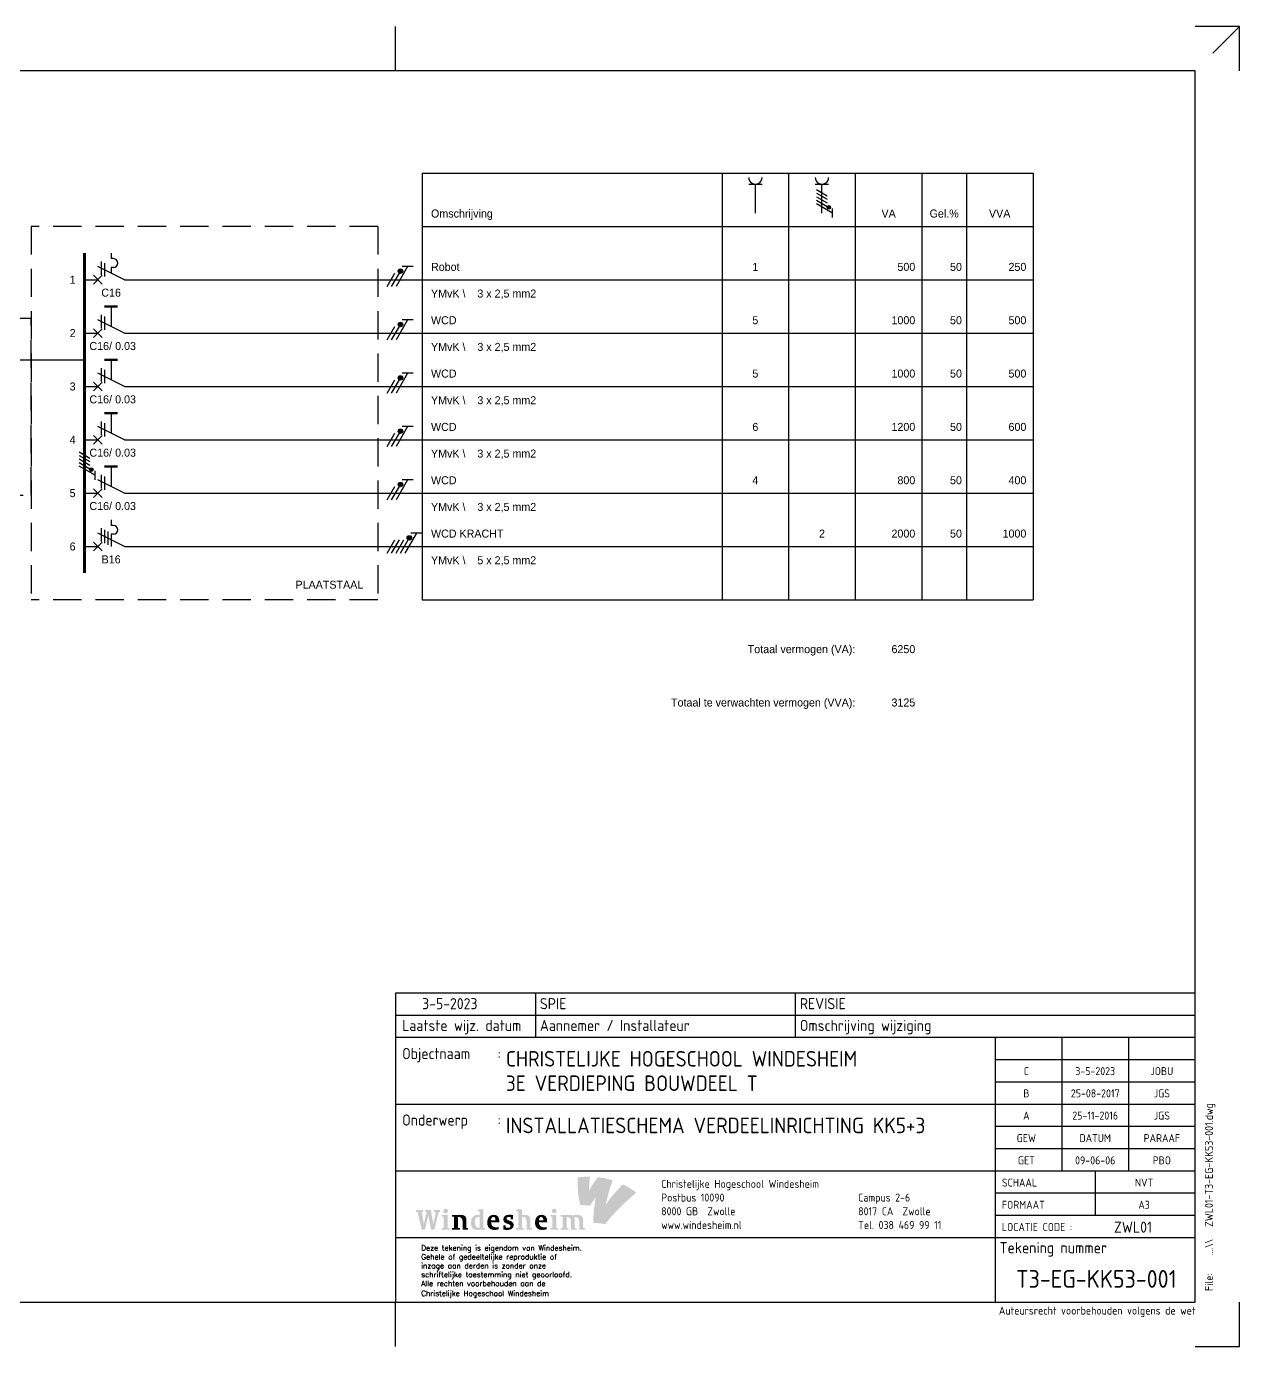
# Model space of a CAD drawing. Header units: millimetres. Extents: x 0 to 420, y 0 to 297.
# Drawn here: x 146.9 to 420, y 0 to 297 of the extents above; entities that cross this region are included whole.
import ezdxf
from ezdxf.enums import TextEntityAlignment as Align

# ---------------------------------------------------------------- set-up
doc = ezdxf.new("R2010")
doc.units = ezdxf.units.MM
doc.linetypes.add('HIDDEN', pattern=[9.525, 6.35, -3.175])
doc.layers.get('0').update_dxf_attribs({"linetype": 'CONTINUOUS'})
for name, color, linetype in [('00att018', 1, 'CONTINUOUS'), ('00att025', 2, 'CONTINUOUS'), ('00att035', 3, 'CONTINUOUS'), ('00att050', 4, 'CONTINUOUS'), ('00kad018', 1, 'CONTINUOUS'), ('00kad025', 2, 'CONTINUOUS'), ('00kad070', 5, 'CONTINUOUS'), ('BL$2----_KADER', 7, 'CONTINUOUS'), ('BL$4----_STEMPEL', 7, 'CONTINUOUS'), ('EL$1----', 3, 'CONTINUOUS'), ('EL$1----_KK5+3', 3, 'CONTINUOUS'), ('LAAG_1', 160, 'CONTINUOUS')]:
    doc.layers.add(name, color=color, linetype=linetype)
doc.styles.add('BURO-018', font='BUROFONT', dxfattribs={"height": 1.8})
doc.styles.add('EDU', font='ROMANS.SHX', dxfattribs={"height": 2.5})
doc.styles.add('ISO', font='isocp.shx')

# ---------------------------------------------------------------- blocks, each defined once
blk = doc.blocks.new('a3-windesheim-hor')
at = {"layer": '00kad018', "color": 1}
for p, q in [((230, 287), (230, 297)), ((420, 297), (410, 297)), ((420, 297), (414, 291)), ((420, 287), (420, 297)), ((230, 0), (230, 10)), ((420, 0), (420, 10)), ((410, 0), (420, 0))]:
    blk.add_line(p, q, dxfattribs=at)
at = {"layer": '00kad070', "color": 5}
for p, q in [((410, 287), (20, 287)), ((410, 10), (410, 287)), ((20, 10), (410, 10))]:
    blk.add_line(p, q, dxfattribs=at)
at = {"layer": '00att018', "color": 1, "style": 'ISO'}
blk.add_text('Auteursrecht voorbehouden volgens de wet', height=1.8, dxfattribs=at).set_placement((410.08, 7.2), align=Align.RIGHT)
blk = doc.blocks.new('AI9-BLK4')
at = {"layer": 'LAAG_1'}
h = blk.add_hatch(color=40, dxfattribs=at)
edge = h.paths.add_edge_path()
edge.add_spline(control_points=[(7.13, 7.18), (4.76, 4.71), (2.6, 2.64), (-0.67, -2.09), (0, 0.48), (1.33, 5.88), (2.58, 8.98), (0.66, 9.66), (-2.22, 10.26), (-4.13, 10.42), (-5.47, 8.84), (-7.52, 5.49), (-8.07, 4.43), (-8, 6.89), (-7.74, 9.27), (-7.64, 10.61), (-9.57, 10.7), (-11, 10.61), (-13.21, 10.31), (-13.29, 6), (-13.05, 2.03), (-12.01, -2), (-10.76, -2.09), (-7.6, -2.36), (-7.6, -2.36), (-7.12, -1.66), (-6.13, -0.03), (-4.98, 1.41), (-5.44, -0.9), (-5.87, -4.06), (-6.06, -7.16), (-6.12, -8.14), (-6.15, -9.12), (-6.16, -10.06), (-4.67, -10.18), (-0.96, -10.58), (-0.72, -10.61), (-0.72, -10.61), (-0.71, -10.6), (-0.71, -10.6), (-0.7, -10.59), (-0.7, -10.58), (-0.69, -10.58), (0.69, -8.77), (2.26, -6.96), (3.63, -5.5), (4.7, -4.37), (5.74, -3.33), (6.72, -2.37), (9.27, 0.11), (11.5, 2.08), (13.21, 3.49), (11.03, 5.13), (9.48, 6.13), (7.13, 7.18)], knot_values=[0, 0, 0, 0, 1, 1, 1, 2, 2, 2, 3, 3, 3, 4, 4, 4, 5, 5, 5, 6, 6, 6, 7, 7, 7, 8, 8, 8, 9, 9, 9, 10, 10, 10, 11, 11, 11, 12, 12, 12, 13, 13, 13, 14, 14, 14, 15, 15, 15, 16, 16, 16, 17, 17, 17, 18, 18, 18, 18], degree=3, periodic=0)
h = blk.add_hatch(color=154, dxfattribs=at)
edge = h.paths.add_edge_path()
edge.add_spline(control_points=[(-0.71, -10.6), (-0.71, -10.6), (-0.71, -10.6), (-0.71, -10.6), (-0.74, -10.63), (-0.72, -10.62), (-0.71, -10.6)], knot_values=[0, 0, 0, 0, 1, 1, 1, 2, 2, 2, 2], degree=3, periodic=0)
h = blk.add_hatch(color=154, dxfattribs=at)
edge = h.paths.add_edge_path()
edge.add_spline(control_points=[(-0.71, -10.6), (-0.71, -10.6), (-0.7, -10.6), (-0.7, -10.6), (-0.67, -10.57), (-0.69, -10.59), (-0.71, -10.6)], knot_values=[0, 0, 0, 0, 1, 1, 1, 2, 2, 2, 2], degree=3, periodic=0)
blk = doc.blocks.new('AI9-BLK3')
at = {"layer": 'LAAG_1'}
h = blk.add_hatch(color=154, dxfattribs=at)
edge = h.paths.add_edge_path()
edge.add_spline(control_points=[(-27.78, 3.24), (-27.78, 3.24), (-29.75, -4.72), (-29.75, -4.72), (-29.75, -4.72), (-31.22, -4.72), (-31.22, -4.72), (-31.22, -4.72), (-32.46, 1.79), (-32.46, 1.79), (-32.46, 1.79), (-33.95, -4.72), (-33.95, -4.72), (-33.95, -4.72), (-35.41, -4.72), (-35.41, -4.72), (-35.41, -4.72), (-37.24, 3.24), (-37.24, 3.24), (-37.24, 3.24), (-38.03, 3.24), (-38.03, 3.24), (-38.03, 3.24), (-38.03, 4.16), (-38.03, 4.16), (-38.03, 4.16), (-34.81, 4.16), (-34.81, 4.16), (-34.81, 4.16), (-34.81, 3.24), (-34.81, 3.24), (-34.81, 3.24), (-35.38, 3.24), (-35.38, 3.24), (-35.38, 3.24), (-34.43, -2.11), (-34.43, -2.11), (-34.43, -2.11), (-33.18, 3.26), (-33.18, 3.26), (-33.18, 3.26), (-33.73, 3.26), (-33.73, 3.26), (-33.73, 3.26), (-33.73, 4.16), (-33.73, 4.16), (-33.73, 4.16), (-31.32, 4.16), (-31.32, 4.16), (-31.32, 4.16), (-30.15, -2.11), (-30.15, -2.11), (-30.15, -2.11), (-29.03, 3.24), (-29.03, 3.24), (-29.03, 3.24), (-29.84, 3.24), (-29.84, 3.24), (-29.84, 3.24), (-29.84, 4.16), (-29.84, 4.16), (-29.84, 4.16), (-27.18, 4.16), (-27.18, 4.16), (-27.18, 4.16), (-27.18, 3.24), (-27.18, 3.24), (-27.18, 3.24), (-27.78, 3.24), (-27.78, 3.24)], knot_values=[0, 0, 0, 0, 1, 1, 1, 2, 2, 2, 3, 3, 3, 4, 4, 4, 5, 5, 5, 6, 6, 6, 7, 7, 7, 8, 8, 8, 9, 9, 9, 10, 10, 10, 11, 11, 11, 12, 12, 12, 13, 13, 13, 14, 14, 14, 15, 15, 15, 16, 16, 16, 17, 17, 17, 18, 18, 18, 19, 19, 19, 20, 20, 20, 21, 21, 21, 22, 22, 22, 23, 23, 23, 23], degree=3, periodic=0)
h = blk.add_hatch(color=154, dxfattribs=at)
edge = h.paths.add_edge_path()
edge.add_spline(control_points=[(-26.42, -4.7), (-26.42, -4.7), (-26.42, -3.87), (-26.42, -3.87), (-26.42, -3.87), (-25.47, -3.87), (-25.47, -3.87), (-25.47, -3.87), (-25.47, 1.17), (-25.47, 1.17), (-25.47, 1.17), (-26.42, 1.17), (-26.42, 1.17), (-26.42, 1.17), (-26.42, 1.99), (-26.42, 1.99), (-26.42, 1.99), (-23.75, 1.99), (-23.75, 1.99), (-23.75, 1.99), (-23.75, -3.87), (-23.75, -3.87), (-23.75, -3.87), (-22.88, -3.87), (-22.88, -3.87), (-22.88, -3.87), (-22.88, -4.7), (-22.88, -4.7), (-22.88, -4.7), (-26.42, -4.7), (-26.42, -4.7)], knot_values=[0, 0, 0, 0, 1, 1, 1, 2, 2, 2, 3, 3, 3, 4, 4, 4, 5, 5, 5, 6, 6, 6, 7, 7, 7, 8, 8, 8, 9, 9, 9, 10, 10, 10, 10], degree=3, periodic=0)
edge = h.paths.add_edge_path()
edge.add_spline(control_points=[(-24.66, 2.67), (-25.25, 2.67), (-25.71, 3.15), (-25.71, 3.74), (-25.71, 4.33), (-25.25, 4.79), (-24.66, 4.79), (-24.07, 4.79), (-23.58, 4.33), (-23.58, 3.74), (-23.58, 3.15), (-24.07, 2.67), (-24.66, 2.67)], knot_values=[0, 0, 0, 0, 1, 1, 1, 2, 2, 2, 3, 3, 3, 4, 4, 4, 4], degree=3, periodic=0)
h = blk.add_hatch(color=154, dxfattribs=at)
edge = h.paths.add_edge_path()
edge.add_spline(control_points=[(-17.02, -4.7), (-17.02, -4.7), (-17.02, -0.94), (-17.02, -0.94), (-17.02, -0.3), (-17.19, 0.21), (-17.5, 0.52), (-17.87, 0.9), (-18.34, 1.07), (-18.89, 1.07), (-18.95, 1.07), (-19.03, 1.07), (-19.09, 1.06), (-19.09, 1.06), (-19.09, -3.87), (-19.09, -3.87), (-19.09, -3.87), (-18.24, -3.87), (-18.24, -3.87), (-18.24, -3.87), (-18.24, -4.7), (-18.24, -4.7), (-18.24, -4.7), (-21.72, -4.7), (-21.72, -4.7), (-21.72, -4.7), (-21.72, -3.87), (-21.72, -3.87), (-21.72, -3.87), (-20.8, -3.87), (-20.8, -3.87), (-20.8, -3.87), (-20.8, 1.17), (-20.8, 1.17), (-20.8, 1.17), (-21.72, 1.17), (-21.72, 1.17), (-21.72, 1.17), (-21.72, 1.99), (-21.72, 1.99), (-21.72, 1.99), (-19.44, 1.99), (-19.44, 1.99), (-19.15, 1.99), (-18.89, 2.03), (-18.56, 2.03), (-16.96, 2.03), (-16.32, 1.86), (-15.88, 1.41), (-15.46, 1), (-15.3, 0.57), (-15.3, -0.15), (-15.3, -0.15), (-15.3, -3.87), (-15.3, -3.87), (-15.3, -3.87), (-14.5, -3.87), (-14.5, -3.87), (-14.5, -3.87), (-14.5, -4.7), (-14.5, -4.7), (-14.5, -4.7), (-17.02, -4.7), (-17.02, -4.7)], knot_values=[0, 0, 0, 0, 1, 1, 1, 2, 2, 2, 3, 3, 3, 4, 4, 4, 5, 5, 5, 6, 6, 6, 7, 7, 7, 8, 8, 8, 9, 9, 9, 10, 10, 10, 11, 11, 11, 12, 12, 12, 13, 13, 13, 14, 14, 14, 15, 15, 15, 16, 16, 16, 17, 17, 17, 18, 18, 18, 19, 19, 19, 20, 20, 20, 21, 21, 21, 21], degree=3, periodic=0)
h = blk.add_hatch(color=154, dxfattribs=at)
edge = h.paths.add_edge_path(flags=16)
edge.add_spline(control_points=[(-6.76, -4.7), (-6.76, -4.7), (-6.76, -3.87), (-6.76, -3.87), (-6.76, -3.87), (-7.62, -3.87), (-7.62, -3.87), (-7.62, -3.87), (-7.62, 4.46), (-7.62, 4.46), (-7.62, 4.46), (-10.2, 4.46), (-10.2, 4.46), (-10.2, 4.46), (-10.2, 3.64), (-10.2, 3.64), (-10.2, 3.64), (-9.32, 3.64), (-9.32, 3.64), (-9.32, 3.64), (-9.32, 1.95), (-9.32, 1.95), (-9.59, 2), (-9.79, 2.04), (-10.19, 2.04), (-11.95, 2.04), (-13.23, 0.68), (-13.23, -1.45), (-13.23, -3.83), (-12.29, -4.77), (-10.28, -4.77), (-9.86, -4.77), (-9.32, -4.7), (-9.12, -4.7), (-9.12, -4.7), (-6.76, -4.7), (-6.76, -4.7)], knot_values=[0, 0, 0, 0, 1, 1, 1, 2, 2, 2, 3, 3, 3, 4, 4, 4, 5, 5, 5, 6, 6, 6, 7, 7, 7, 8, 8, 8, 9, 9, 9, 10, 10, 10, 11, 11, 11, 12, 12, 12, 12], degree=3, periodic=0)
edge = h.paths.add_edge_path()
edge.add_spline(control_points=[(-9.28, -3.73), (-9.49, -3.76), (-9.62, -3.78), (-9.79, -3.78), (-10.77, -3.78), (-11.52, -3.12), (-11.52, -1.21), (-11.52, 0.4), (-10.88, 1.06), (-10, 1.06), (-9.71, 1.06), (-9.48, 1.02), (-9.28, 0.97), (-9.28, 0.97), (-9.28, -3.73), (-9.28, -3.73)], knot_values=[0, 0, 0, 0, 1, 1, 1, 2, 2, 2, 3, 3, 3, 4, 4, 4, 5, 5, 5, 5], degree=3, periodic=0)
h = blk.add_hatch(color=154, dxfattribs=at)
edge = h.paths.add_edge_path(flags=16)
edge.add_spline(control_points=[(-0.43, -1.4), (-0.43, 1.03), (-1.16, 2.05), (-3.05, 2.05), (-4.8, 2.05), (-5.93, 0.7), (-5.93, -1.35), (-5.93, -3.59), (-4.75, -4.76), (-2.66, -4.76), (-1.92, -4.76), (-1.25, -4.65), (-0.71, -4.43), (-0.71, -4.43), (-0.71, -3.47), (-0.71, -3.47), (-1.15, -3.57), (-1.59, -3.59), (-2.01, -3.59), (-3.43, -3.59), (-4.18, -2.54), (-4.18, -1.4), (-4.18, -1.4), (-0.43, -1.4), (-0.43, -1.4)], knot_values=[0, 0, 0, 0, 1, 1, 1, 2, 2, 2, 3, 3, 3, 4, 4, 4, 5, 5, 5, 6, 6, 6, 7, 7, 7, 8, 8, 8, 8], degree=3, periodic=0)
edge = h.paths.add_edge_path()
edge.add_spline(control_points=[(-2.19, -0.48), (-2.19, -0.48), (-4.21, -0.48), (-4.21, -0.48), (-4.21, 0.48), (-3.76, 1.08), (-3.17, 1.08), (-2.58, 1.08), (-2.19, 0.63), (-2.19, -0.48)], knot_values=[0, 0, 0, 0, 1, 1, 1, 2, 2, 2, 3, 3, 3, 3], degree=3, periodic=0)
h = blk.add_hatch(color=154, dxfattribs=at)
edge = h.paths.add_edge_path()
edge.add_spline(control_points=[(3.18, -4.79), (2.42, -4.79), (1.53, -4.63), (1.31, -4.55), (1.31, -4.55), (1.31, -2.67), (1.31, -2.67), (1.31, -2.67), (2.34, -2.67), (2.34, -2.67), (2.34, -2.67), (2.34, -3.62), (2.34, -3.62), (2.58, -3.7), (2.94, -3.79), (3.32, -3.79), (4.14, -3.79), (4.53, -3.52), (4.53, -3.03), (4.53, -2.53), (4.09, -2.3), (3.53, -2.1), (3.53, -2.1), (2.71, -1.81), (2.71, -1.81), (1.84, -1.5), (1.32, -0.99), (1.32, 0.08), (1.32, 1.19), (2.31, 2.08), (3.93, 2.08), (4.57, 2.08), (5.29, 2), (5.66, 1.88), (5.66, 1.88), (5.66, 0.04), (5.66, 0.04), (5.66, 0.04), (4.69, 0.04), (4.69, 0.04), (4.69, 0.04), (4.69, 1), (4.69, 1), (4.43, 1.07), (4.17, 1.11), (3.89, 1.11), (3.16, 1.11), (2.8, 0.83), (2.8, 0.37), (2.8, -0.04), (3.05, -0.24), (3.64, -0.43), (3.64, -0.43), (4.44, -0.7), (4.44, -0.7), (5.37, -1.01), (6, -1.57), (6, -2.6), (6, -4), (4.84, -4.79), (3.18, -4.79)], knot_values=[0, 0, 0, 0, 1, 1, 1, 2, 2, 2, 3, 3, 3, 4, 4, 4, 5, 5, 5, 6, 6, 6, 7, 7, 7, 8, 8, 8, 9, 9, 9, 10, 10, 10, 11, 11, 11, 12, 12, 12, 13, 13, 13, 14, 14, 14, 15, 15, 15, 16, 16, 16, 17, 17, 17, 18, 18, 18, 19, 19, 19, 20, 20, 20, 20], degree=3, periodic=0)
h = blk.add_hatch(color=154, dxfattribs=at)
edge = h.paths.add_edge_path()
edge.add_spline(control_points=[(11.81, -4.7), (11.81, -4.7), (11.81, -1.02), (11.81, -1.02), (11.81, -0.32), (11.67, 0.19), (11.34, 0.52), (10.95, 0.91), (10.48, 1.07), (9.97, 1.07), (9.88, 1.07), (9.79, 1.06), (9.75, 1.06), (9.75, 1.06), (9.75, -3.87), (9.75, -3.87), (9.75, -3.87), (10.59, -3.87), (10.59, -3.87), (10.59, -3.87), (10.59, -4.7), (10.59, -4.7), (10.59, -4.7), (7.11, -4.7), (7.11, -4.7), (7.11, -4.7), (7.11, -3.87), (7.11, -3.87), (7.11, -3.87), (8.03, -3.87), (8.03, -3.87), (8.03, -3.87), (8.03, 3.64), (8.03, 3.64), (8.03, 3.64), (7.16, 3.64), (7.16, 3.64), (7.16, 3.64), (7.16, 4.46), (7.16, 4.46), (7.16, 4.46), (9.75, 4.46), (9.75, 4.46), (9.75, 4.46), (9.75, 1.99), (9.75, 1.99), (9.93, 2), (10.23, 2.03), (10.54, 2.03), (11.88, 2.03), (12.52, 1.84), (12.96, 1.4), (13.39, 0.97), (13.53, 0.51), (13.53, -0.15), (13.53, -0.15), (13.53, -3.87), (13.53, -3.87), (13.53, -3.87), (14.34, -3.87), (14.34, -3.87), (14.34, -3.87), (14.34, -4.7), (14.34, -4.7), (14.34, -4.7), (11.81, -4.7), (11.81, -4.7)], knot_values=[0, 0, 0, 0, 1, 1, 1, 2, 2, 2, 3, 3, 3, 4, 4, 4, 5, 5, 5, 6, 6, 6, 7, 7, 7, 8, 8, 8, 9, 9, 9, 10, 10, 10, 11, 11, 11, 12, 12, 12, 13, 13, 13, 14, 14, 14, 15, 15, 15, 16, 16, 16, 17, 17, 17, 18, 18, 18, 19, 19, 19, 20, 20, 20, 21, 21, 21, 22, 22, 22, 22], degree=3, periodic=0)
h = blk.add_hatch(color=154, dxfattribs=at)
edge = h.paths.add_edge_path(flags=16)
edge.add_spline(control_points=[(21.09, -1.4), (21.09, 1.03), (20.36, 2.05), (18.47, 2.05), (16.72, 2.05), (15.6, 0.7), (15.6, -1.35), (15.6, -3.59), (16.77, -4.76), (18.87, -4.76), (19.6, -4.76), (20.27, -4.65), (20.81, -4.43), (20.81, -4.43), (20.81, -3.47), (20.81, -3.47), (20.37, -3.57), (19.93, -3.59), (19.52, -3.59), (18.09, -3.59), (17.35, -2.54), (17.35, -1.4), (17.35, -1.4), (21.09, -1.4), (21.09, -1.4)], knot_values=[0, 0, 0, 0, 1, 1, 1, 2, 2, 2, 3, 3, 3, 4, 4, 4, 5, 5, 5, 6, 6, 6, 7, 7, 7, 8, 8, 8, 8], degree=3, periodic=0)
edge = h.paths.add_edge_path()
edge.add_spline(control_points=[(19.33, -0.48), (19.33, -0.48), (17.31, -0.48), (17.31, -0.48), (17.31, 0.48), (17.76, 1.08), (18.35, 1.08), (18.94, 1.08), (19.33, 0.63), (19.33, -0.48)], knot_values=[0, 0, 0, 0, 1, 1, 1, 2, 2, 2, 3, 3, 3, 3], degree=3, periodic=0)
h = blk.add_hatch(color=154, dxfattribs=at)
edge = h.paths.add_edge_path()
edge.add_spline(control_points=[(22.47, -4.7), (22.47, -4.7), (22.47, -3.87), (22.47, -3.87), (22.47, -3.87), (23.42, -3.87), (23.42, -3.87), (23.42, -3.87), (23.42, 1.17), (23.42, 1.17), (23.42, 1.17), (22.47, 1.17), (22.47, 1.17), (22.47, 1.17), (22.47, 1.99), (22.47, 1.99), (22.47, 1.99), (25.13, 1.99), (25.13, 1.99), (25.13, 1.99), (25.13, -3.87), (25.13, -3.87), (25.13, -3.87), (26, -3.87), (26, -3.87), (26, -3.87), (26, -4.7), (26, -4.7), (26, -4.7), (22.47, -4.7), (22.47, -4.7)], knot_values=[0, 0, 0, 0, 1, 1, 1, 2, 2, 2, 3, 3, 3, 4, 4, 4, 5, 5, 5, 6, 6, 6, 7, 7, 7, 8, 8, 8, 9, 9, 9, 10, 10, 10, 10], degree=3, periodic=0)
edge = h.paths.add_edge_path()
edge.add_spline(control_points=[(24.23, 2.67), (23.64, 2.67), (23.18, 3.15), (23.18, 3.74), (23.18, 4.33), (23.64, 4.79), (24.23, 4.79), (24.82, 4.79), (25.31, 4.33), (25.31, 3.74), (25.31, 3.15), (24.82, 2.67), (24.23, 2.67)], knot_values=[0, 0, 0, 0, 1, 1, 1, 2, 2, 2, 3, 3, 3, 4, 4, 4, 4], degree=3, periodic=0)
h = blk.add_hatch(color=154, dxfattribs=at)
edge = h.paths.add_edge_path()
edge.add_spline(control_points=[(35.52, -4.7), (35.52, -4.7), (35.52, -0.89), (35.52, -0.89), (35.52, -0.3), (35.34, 0.21), (35.04, 0.52), (34.66, 0.9), (34.24, 1.07), (33.55, 1.07), (33.41, 1.07), (33.28, 1.05), (33.17, 1.03), (33.4, 0.83), (33.52, 0.35), (33.52, -0.07), (33.52, -0.07), (33.52, -3.87), (33.52, -3.87), (33.52, -3.87), (34.3, -3.87), (34.3, -3.87), (34.3, -3.87), (34.3, -4.7), (34.3, -4.7), (34.3, -4.7), (31.82, -4.7), (31.82, -4.7), (31.82, -4.7), (31.82, -0.89), (31.82, -0.89), (31.82, -0.18), (31.64, 0.24), (31.34, 0.53), (30.95, 0.92), (30.5, 1.07), (30.01, 1.07), (29.96, 1.07), (29.9, 1.06), (29.8, 1.06), (29.8, 1.06), (29.8, -3.87), (29.8, -3.87), (29.8, -3.87), (30.64, -3.87), (30.64, -3.87), (30.64, -3.87), (30.64, -4.7), (30.64, -4.7), (30.64, -4.7), (27.17, -4.7), (27.17, -4.7), (27.17, -4.7), (27.17, -3.87), (27.17, -3.87), (27.17, -3.87), (28.09, -3.87), (28.09, -3.87), (28.09, -3.87), (28.09, 1.17), (28.09, 1.17), (28.09, 1.17), (27.17, 1.17), (27.17, 1.17), (27.17, 1.17), (27.17, 1.99), (27.17, 1.99), (27.17, 1.99), (29.58, 1.99), (29.58, 1.99), (29.86, 1.99), (30.2, 2.03), (30.42, 2.03), (31.35, 2.03), (31.94, 1.93), (32.49, 1.67), (32.96, 1.86), (33.67, 2.01), (34.45, 2.01), (35.63, 2.01), (36.25, 1.82), (36.67, 1.4), (37.08, 0.99), (37.23, 0.53), (37.23, -0.08), (37.23, -0.08), (37.23, -3.87), (37.23, -3.87), (37.23, -3.87), (38.03, -3.87), (38.03, -3.87), (38.03, -3.87), (38.03, -4.7), (38.03, -4.7), (38.03, -4.7), (35.52, -4.7), (35.52, -4.7)], knot_values=[0, 0, 0, 0, 1, 1, 1, 2, 2, 2, 3, 3, 3, 4, 4, 4, 5, 5, 5, 6, 6, 6, 7, 7, 7, 8, 8, 8, 9, 9, 9, 10, 10, 10, 11, 11, 11, 12, 12, 12, 13, 13, 13, 14, 14, 14, 15, 15, 15, 16, 16, 16, 17, 17, 17, 18, 18, 18, 19, 19, 19, 20, 20, 20, 21, 21, 21, 22, 22, 22, 23, 23, 23, 24, 24, 24, 25, 25, 25, 26, 26, 26, 27, 27, 27, 28, 28, 28, 29, 29, 29, 30, 30, 30, 31, 31, 31, 32, 32, 32, 32], degree=3, periodic=0)
blk = doc.blocks.new('CHW_ONDERHOEK')
at = {"layer": '00kad025', "color": 2}
for p, q in [((-190, 79.5), (-190, 69.5)), ((-10, 79.5), (-190, 79.5)), ((-158.5, 79.5), (-158.5, 69.5)), ((-100, 79.5), (-100, 69.5)), ((-10, 74.5), (-190, 74.5)), ((-40, 69.5), (-40, 39.5)), ((-25, 69.5), (-25, 39.5)), ((-10, 64.5), (-55, 64.5)), ((-10, 59.5), (-55, 59.5)), ((-10, 54.5), (-55, 54.5)), ((-10, 49.5), (-55, 49.5)), ((-32.5, 39.5), (-32.5, 34.5)), ((-32.5, 34.5), (-32.5, 29.5))]:
    blk.add_line(p, q, dxfattribs=at)
at = {"layer": '00kad070', "color": 5}
for p, q in [((-10, 69.5), (-190, 69.5)), ((-190, 69.5), (-190, 10)), ((-55, 69.5), (-55, 10)), ((-55, 54.5), (-190, 54.5)), ((-10, 44.5), (-55, 44.5)), ((-10, 39.5), (-190, 39.5)), ((-10, 34.5), (-55, 34.5)), ((-10, 29.5), (-55, 29.5)), ((-55, 24.5), (-190, 24.5)), ((-10, 24.5), (-55, 24.5))]:
    blk.add_line(p, q, dxfattribs=at)
at = {"color": 7, "xscale": 0.5, "yscale": 0.5, "zscale": 0.5}
for name, p in [('AI9-BLK4', (-142.4, 32.89)), ('AI9-BLK3', (-166.39, 28.63))]:
    blk.add_blockref(name, p, dxfattribs=at)
at = {"color": 1, "style": 'ISO'}
for s, p in [('Christelijke Hogeschool Windesheim', (-130.19, 35.71)), ('Postbus 10090', (-130.19, 32.63)), ('Campus 2-6', (-85.85, 32.63)), ('8000 GB  Zwolle', (-130.19, 29.54)), ('8017 CA  Zwolle', (-85.85, 29.54)), ('www.windesheim.nl', (-130.19, 26.45)), ('Tel. 038 469 99 11', (-85.85, 26.45))]:
    blk.add_text(s, height=1.8, dxfattribs=at).set_placement(p)
at = {"layer": '00att018', "color": 1, "style": 'ISO'}
for s, p in [('GEW', (-48, 46)), ('DATUM', (-32.5, 46)), ('PARAAF', (-17.5, 46)), ('GET', (-48, 41))]:
    blk.add_text(s, height=1.8, dxfattribs=at).set_placement(p, align=Align.CENTER)
for s, p in [('SCHAAL', (-53.5, 36)), ('FORMAAT', (-53.5, 31))]:
    blk.add_text(s, height=1.8, dxfattribs=at).set_placement(p)
at = {"layer": '00att018', "color": 1, "style": 'ISO', "width": 0.9}
blk.add_text('....\\\\', height=1.8, rotation=90, dxfattribs=at).set_placement((-6, 20.5))
at = {"layer": '00att018', "color": 1, "linetype": 'Continuous', "style": 'EDU'}
for s, p in [('Gehele of gedeeltelijke reproduktie of', (-184.2, 19.6)), ('Deze tekening is eigendom van Windesheim.', (-184.2, 21.6)), ('inzage aan derden is zonder onze', (-184.2, 17.6)), ('schriftelijke toestemming niet geoorloofd.', (-184.2, 15.6)), ('Alle rechten voorbehouden aan de', (-184.2, 13.6)), ('Christelijke Hogeschool Windesheim', (-184.2, 11.38))]:
    blk.add_text(s, height=1.2, dxfattribs=at).set_placement(p)
at = {"layer": '00att018', "color": 1, "style": 'ISO'}
blk.add_text('File:', height=1.8, rotation=90, dxfattribs=at).set_placement((-6, 12.5))
for tag, p in [('WZ_CODED', (-48, 66.07)), ('WZ_DATUMD', (-32.5, 66.07)), ('WZ_WZGOEDD', (-17.5, 66.07)), ('WZ_CODEC', (-48, 61.07)), ('WZ_DATUMC', (-32.5, 61.07)), ('WZ_WZGOEDC', (-17.5, 61.07)), ('WZ_CODEB', (-48, 56.07)), ('WZ_DATUMB', (-32.5, 56.07)), ('WZ_WZGOEDB', (-17.5, 56.07)), ('WZ_CODEA', (-48, 51.07)), ('WZ_DATUMA', (-32.5, 51.07)), ('WZ_WZGOEDA', (-17.5, 51.07)), ('TKDATCREAT', (-32.5, 41)), ('TKINIT', (-17.5, 41)), ('TKSCHAAL', (-21.5, 36)), ('TKFORMAAT', (-21.5, 31))]:
    blk.add_attdef(tag, text='', height=1.8, dxfattribs=at).set_placement(p, align=Align.CENTER)
blk.add_attdef('DWGNAME', (-6, 26.93), '', height=1.8, rotation=90, dxfattribs=at)
at = {"layer": '00att025', "color": 2, "style": 'ISO'}
for s, p in [('Objectnaam', (-188.5, 64.67)), ('Onderwerp', (-188.5, 49.72)), ('Tekening nummer', (-54, 21))]:
    blk.add_text(s, height=2.5, dxfattribs=at).set_placement(p)
at = {"layer": '00att025', "style": 'ISO'}
for p in [(-167.02, 64.67), (-167.02, 49.78)]:
    blk.add_text(':', height=2.5, dxfattribs=at).set_placement(p)
at = {"layer": '00att025', "color": 1, "style": 'ISO'}
blk.add_text('LOCATIE CODE :', height=1.8, dxfattribs=at).set_placement((-53.5, 26))
at = {"layer": '00att025', "color": 2, "style": 'ISO'}
for tag, p in [('WZ_DATUM', (-184, 75.9)), ('WZ_AANNEMER_INSTALATEUR', (-157.5, 75.9)), ('WZ_OMSCHR', (-99, 75.9))]:
    blk.add_attdef(tag, p, '', height=2.5, dxfattribs=at)
at = {"layer": '00att025', "color": 3, "style": 'ISO'}
blk.add_attdef('TKVRIJ2', text='', height=2.5, dxfattribs=at).set_placement((-24, 25.62), align=Align.CENTER)
at = {"layer": '00att035', "color": 3, "style": 'ISO'}
for s, p in [('Laatste wijz. datum', (-188.5, 71)), ('Aannemer / Installateur', (-157.5, 71)), ('Omschrijving wijziging', (-99, 71))]:
    blk.add_text(s, height=2.5, dxfattribs=at).set_placement(p)
for tag, p in [('PROMSCHR', (-165.14, 63)), ('TK1OMSCHR', (-165.14, 57.5)), ('TK2OMSCHR', (-165.14, 48)), ('TKVRIJ1', (-165.14, 42.5))]:
    blk.add_attdef(tag, p, '', height=3.5, dxfattribs=at)
at = {"layer": '00att050', "color": 4, "style": 'ISO'}
blk.add_attdef('TKFASE', text='', height=5, dxfattribs=at).set_placement((-14.5, 82), align=Align.RIGHT)
blk.add_attdef('TKTEKNR', text='', height=5, dxfattribs=at).set_placement((-32.25, 13.23), align=Align.CENTER)
blk = doc.blocks.new('L1')
at = {"color": 0, "linetype": 'Continuous'}
for p, q in [((-3, 73.98), (-3, 71.48)), ((-3, 72.73), (1.5, 70.13)), ((1.5, 69.13), (-1.5, 70.87)), ((1.5, 68.13), (-1.5, 69.87))]:
    blk.add_line(p, q, dxfattribs=at)
at = {"color": 0, "linetype": 'Continuous', "const_width": 0.5}
blk.add_lwpolyline([(-1.68, 71.12, 1), (-2.18, 71.12, 1)], format="xyb", close=True, dxfattribs=at)
at = {"color": 0, "linetype": 'Continuous'}
blk.add_circle((-1.93, 71.12), 0.5, dxfattribs=at)
blk = doc.blocks.new('L3')
at = {"color": 0, "linetype": 'Continuous'}
for p, q in [((-3, 75.98), (-3, 73.48)), ((-3, 74.73), (1.5, 72.13)), ((1.5, 71.13), (-1.5, 72.87)), ((1.5, 70.13), (-1.5, 71.87)), ((1.5, 69.13), (-1.5, 70.87)), ((1.5, 68.13), (-1.5, 69.87))]:
    blk.add_line(p, q, dxfattribs=at)
at = {"color": 0, "linetype": 'Continuous', "const_width": 0.5}
blk.add_lwpolyline([(-1.68, 73.12, 1), (-2.18, 73.12, 1)], format="xyb", close=True, dxfattribs=at)
at = {"color": 0, "linetype": 'Continuous'}
blk.add_circle((-1.93, 73.12), 0.5, dxfattribs=at)
blk = doc.blocks.new('111104')
at = {"color": 0, "linetype": 'Continuous'}
for p, q in [((-3, 6.98), (-3, 4.48)), ((-3, 5.73), (1.5, 3.13)), ((1.5, 2.13), (-1.5, 3.87)), ((1.5, 1.13), (-1.5, 2.87)), ((1.5, 0.13), (-1.5, 1.87)), ((1.5, -0.87), (-1.5, 0.87))]:
    blk.add_line(p, q, dxfattribs=at)
at = {"color": 0, "linetype": 'Continuous', "const_width": 0.5}
blk.add_lwpolyline([(-1.68, 4.12, 1), (-2.18, 4.12, 1)], format="xyb", close=True, dxfattribs=at)
at = {"color": 0, "linetype": 'Continuous'}
blk.add_circle((-1.93, 4.12), 0.5, dxfattribs=at)
blk = doc.blocks.new('B3')
at = {"color": 0, "linetype": 'Continuous'}
for p, q in [((0, 9), (0, 21)), ((0, 9), (-3, 3)), ((-6, 6), (-4.75, 6)), ((-4.75, 6.5), (-4.75, 6)), ((-2.75, 6.5), (-2.75, 6)), ((-2.75, 6), (-1.5, 6)), ((-4.125, 3.75), (-1.125, 3.75)), ((-3.75, 4.5), (-0.75, 4.5)), ((-1, 4), (1, 2)), ((-1, 2), (1, 4)), ((0, 0), (0, 3))]:
    blk.add_line(p, q, dxfattribs=at)
blk.add_arc((-3.75, 6.5), 1, 0, 180, dxfattribs=at)
at = {"color": 1, "style": 'BURO-018'}
blk.add_attdef('E_VRIJ1', (-3, 12), '', height=1.8, rotation=90, dxfattribs=at)
at = {"color": 1, "linetype": 'Continuous', "style": 'BURO-018'}
blk.add_attdef('E_IIA', text='', height=1.8, rotation=90, dxfattribs=at).set_placement((2, 6), align=Align.TOP_CENTER)
blk = doc.blocks.new('m1')
at = {"color": 0, "linetype": 'Continuous'}
blk.add_line((0, 21), (0, 33), dxfattribs=at)
blk = doc.blocks.new('b1s')
at = {"color": 0, "linetype": 'Continuous'}
blk.add_line((0, 33), (0, 54), dxfattribs=at)
blk = doc.blocks.new('m1s')
at = {"color": 0, "linetype": 'Continuous'}
blk.add_line((0, 54), (0, 66), dxfattribs=at)
blk = doc.blocks.new('B8')
at = {"color": 0, "linetype": 'Continuous'}
for p, q in [((0, 9), (0, 21)), ((0, 9), (-3, 3)), ((-6, 6), (-1.5, 6)), ((-4.12, 3.75), (-1.12, 3.75)), ((-3.75, 4.5), (-0.75, 4.5)), ((-1, 2), (1, 4)), ((-1, 4), (1, 2)), ((0, 0), (0, 3))]:
    blk.add_line(p, q, dxfattribs=at)
at = {"color": 0, "linetype": 'Continuous', "const_width": 0.5}
blk.add_lwpolyline([(-6, 4.5), (-6, 7.5)], dxfattribs=at)
at = {"color": 1, "style": 'BURO-018'}
blk.add_attdef('E_VRIJ1', (-3, 12), '', height=1.8, rotation=90, dxfattribs=at)
at = {"color": 1, "linetype": 'Continuous', "style": 'BURO-018'}
blk.add_attdef('E_IAAN', text='', height=1.8, rotation=90, dxfattribs=at).set_placement((2, 6.9), align=Align.TOP_LEFT)
blk.add_attdef('E_IAA', text='', height=1.8, rotation=90, dxfattribs=at).set_placement((2, 6.2), align=Align.TOP_RIGHT)
blk = doc.blocks.new('B5')
at = {"color": 0, "linetype": 'Continuous'}
for p, q in [((0, 9), (0, 21)), ((0, 9), (-3, 3)), ((-6, 6), (-4.75, 6)), ((-4.75, 6.5), (-4.75, 6)), ((-2.75, 6.5), (-2.75, 6)), ((-2.75, 6), (0, 6)), ((-4.125, 3.75), (-1.125, 3.75)), ((-3.75, 4.5), (-0.75, 4.5)), ((-3.375, 5.25), (-0.375, 5.25)), ((-1, 2), (1, 4)), ((-1, 4), (1, 2)), ((0, 0), (0, 3))]:
    blk.add_line(p, q, dxfattribs=at)
blk.add_arc((-3.75, 6.5), 1, 0, 180, dxfattribs=at)
at = {"color": 1, "style": 'BURO-018'}
blk.add_attdef('E_VRIJ1', (-3, 12), '', height=1.8, rotation=90, dxfattribs=at)
at = {"color": 1, "linetype": 'Continuous', "style": 'BURO-018'}
blk.add_attdef('E_IIA', text='', height=1.8, rotation=90, dxfattribs=at).set_placement((2, 6), align=Align.TOP_CENTER)
blk = doc.blocks.new('KOLNR6')
at = {"color": 0, "linetype": 'Continuous'}
for p, q in [((-3.5, -1.5), (-3.5, 1.5)), ((3, 0), (-3.5, 0))]:
    blk.add_line(p, q, dxfattribs=at)
blk.add_arc((-5, 0), 1.5, 270, 90, dxfattribs=at)
blk = doc.blocks.new('KOLNR7')
at = {"color": 0, "linetype": 'Continuous'}
for p, q in [((-3.5, -1.5), (-3.5, 1.5)), ((3, 0), (-3.5, 0)), ((-2.29, -1.2), (-0.91, 1.2)), ((-1.49, -1.2), (-0.11, 1.2)), ((-0.69, -1.2), (0.69, 1.2)), ((0.11, -1.2), (1.49, 1.2)), ((2.99, 2.4), (0.91, -1.2)), ((3.99, 2.4), (1.99, 2.4))]:
    blk.add_line(p, q, dxfattribs=at)
at = {"color": 0, "linetype": 'Continuous', "const_width": 0.4}
blk.add_lwpolyline([(1.69, 1.35, 1), (1.69, 1.75, 1)], format="xyb", close=True, dxfattribs=at)
at = {"color": 0, "linetype": 'Continuous'}
blk.add_circle((1.69, 1.55), 0.4, dxfattribs=at)
blk.add_arc((-5, 0), 1.5, 270, 90, dxfattribs=at)

msp = doc.modelspace()

# ---------------------------------------------------------------- linework, layer by layer
at = {"layer": 'EL$1----', "ltscale": 0.2}
msp.add_line((140.34, 222), (160, 222), dxfattribs=at)
at = {"layer": 'EL$1----', "color": 1, "linetype": 'HIDDEN'}
msp.add_lwpolyline([(148, 231.27), (111.27, 231.27), (111.27, 191.52), (148, 191.52)], close=True, dxfattribs=at)
at = {"layer": 'EL$1----_KK5+3', "color": 1}
for p, q in [((236, 264), (236, 168)), ((236, 264), (373.5, 264)), ((303.5, 264), (303.5, 168)), ((318.5, 264), (318.5, 168)), ((333.5, 264), (333.5, 168)), ((348.5, 264), (348.5, 168)), ((358.5, 264), (358.5, 168)), ((373.5, 264), (373.5, 168)), ((236, 252), (373.5, 252)), ((236, 168), (373.5, 168))]:
    msp.add_line(p, q, dxfattribs=at)
at = {"layer": 'EL$1----_KK5+3', "color": 1, "linetype": 'HIDDEN'}
for p, q in [((148, 252), (148, 168)), ((226, 252), (148, 252)), ((226, 252), (226, 168)), ((226, 168), (148, 168))]:
    msp.add_line(p, q, dxfattribs=at)
at = {"layer": 'EL$1----_KK5+3'}
for p, q in [((226, 240), (373.5, 240)), ((226, 228), (373.5, 228)), ((226, 216), (373.5, 216)), ((226, 204), (373.5, 204)), ((226, 192), (373.5, 192)), ((226, 180), (373.5, 180))]:
    msp.add_line(p, q, dxfattribs=at)
for points in [[(160, 234, 0.7, 0.7, 0), (160, 246, 0.7, 0.7, 0)], [(160, 222, 0.7, 0.7, 0), (160, 234, 0.7, 0.7, 0)], [(160, 210, 0.7, 0.7, 0), (160, 222, 0.7, 0.7, 0)], [(160, 186, 0.7, 0.7, 0), (160, 210, 0.7, 0.7, 0)], [(160, 174, 0.7, 0.7, 0), (160, 186, 0.7, 0.7, 0)]]:
    msp.add_lwpolyline(points, format="xyseb", dxfattribs=at)

# ---------------------------------------------------------------- block references
at = {"layer": 'BL$2----_KADER'}
msp.add_blockref('a3-windesheim-hor', (0, 0), dxfattribs=at)
at = {"layer": 'BL$4----_STEMPEL'}
ref = msp.add_blockref('CHW_ONDERHOEK', (420, 0), dxfattribs=at)
ref.add_attrib('TKTEKNR', 'T3-EG-KK53-001', dxfattribs={"layer": '00att050', "color": 4, "height": 4, "style": 'ISO'}).set_placement((387.75, 13.23), align=Align.CENTER)
ref.add_attrib('WZ_CODEA', 'A', dxfattribs={"layer": '00att018', "color": 1, "height": 1.8, "style": 'ISO'}).set_placement((372, 51.07), align=Align.CENTER)
ref.add_attrib('WZ_DATUMA', '25-11-2016', dxfattribs={"layer": '00att018', "color": 1, "height": 1.8, "style": 'ISO'}).set_placement((387.5, 51.07), align=Align.CENTER)
ref.add_attrib('WZ_WZGOEDA', 'JGS', dxfattribs={"layer": '00att018', "color": 1, "height": 1.8, "style": 'ISO'}).set_placement((402.5, 51.07), align=Align.CENTER)
ref.add_attrib('WZ_CODEB', 'B', dxfattribs={"layer": '00att018', "color": 1, "height": 1.8, "style": 'ISO'}).set_placement((372, 56.07), align=Align.CENTER)
ref.add_attrib('WZ_DATUMB', '25-08-2017', dxfattribs={"layer": '00att018', "color": 1, "height": 1.8, "style": 'ISO'}).set_placement((387.5, 56.07), align=Align.CENTER)
ref.add_attrib('WZ_WZGOEDB', 'JGS', dxfattribs={"layer": '00att018', "color": 1, "height": 1.8, "style": 'ISO'}).set_placement((402.5, 56.07), align=Align.CENTER)
ref.add_attrib('WZ_CODEC', 'C', dxfattribs={"layer": '00att018', "color": 1, "height": 1.8, "style": 'ISO'}).set_placement((372, 61.07), align=Align.CENTER)
ref.add_attrib('WZ_DATUMC', '3-5-2023', dxfattribs={"layer": '00att018', "color": 1, "height": 1.8, "style": 'ISO'}).set_placement((387.5, 61.07), align=Align.CENTER)
ref.add_attrib('WZ_WZGOEDC', 'JOBU', dxfattribs={"layer": '00att018', "color": 1, "height": 1.8, "style": 'ISO'}).set_placement((402.5, 61.07), align=Align.CENTER)
ref.add_attrib('TKDATCREAT', '09-06-06', dxfattribs={"layer": '00att018', "color": 1, "height": 1.8, "style": 'ISO'}).set_placement((387.5, 41), align=Align.CENTER)
ref.add_attrib('TKINIT', 'PBO', dxfattribs={"layer": '00att018', "color": 1, "height": 1.8, "style": 'ISO'}).set_placement((402.5, 41), align=Align.CENTER)
ref.add_attrib('TKSCHAAL', 'NVT', dxfattribs={"layer": '00att018', "color": 1, "height": 1.8, "style": 'ISO'}).set_placement((398.5, 36), align=Align.CENTER)
ref.add_attrib('TKFORMAAT', 'A3', dxfattribs={"layer": '00att018', "color": 1, "height": 1.8, "style": 'ISO'}).set_placement((398.5, 31), align=Align.CENTER)
ref.add_attrib('TKVRIJ2', 'ZWL01', dxfattribs={"layer": '00att025', "color": 3, "height": 2.5, "style": 'ISO'}).set_placement((396, 25.62), align=Align.CENTER)
ref.add_attrib('PROMSCHR', 'CHRISTELIJKE HOGESCHOOL WINDESHEIM', (254.86, 63), dxfattribs={"layer": '00att035', "color": 3, "height": 3.5, "style": 'ISO'})
ref.add_attrib('TK2OMSCHR', 'INSTALLATIESCHEMA VERDEELINRICHTING KK5+3', (254.86, 48), dxfattribs={"layer": '00att035', "color": 3, "height": 3.5, "style": 'ISO'})
ref.add_attrib('TKFILE', 'ZWL01-T3-EG-KK53-001.dwg', (414, 26.93), dxfattribs={"layer": '00att018', "color": 1, "height": 1.8, "rotation": 90, "style": 'ISO'})
ref.add_attrib('TK1OMSCHR', '3E VERDIEPING BOUWDEEL T', (254.86, 57.5), dxfattribs={"layer": '00att035', "color": 3, "height": 3.5, "style": 'ISO'})
ref.add_attrib('WZ_DATUM', '3-5-2023', (236, 75.9), dxfattribs={"layer": '00att025', "color": 2, "height": 2.5, "style": 'ISO'})
ref.add_attrib('WZ_AANNEMER_INSTALATEUR', 'SPIE', (262.5, 75.9), dxfattribs={"layer": '00att025', "color": 2, "height": 2.5, "style": 'ISO'})
ref.add_attrib('WZ_OMSCHR', 'REVISIE', (321, 75.9), dxfattribs={"layer": '00att025', "color": 2, "height": 2.5, "style": 'ISO'})
at = {"layer": 'EL$1----', "rotation": 270}
for name, p in [('L1', (160, 240)), ('L1', (160, 228)), ('L1', (160, 216)), ('L1', (160, 204)), ('L1', (160, 192)), ('L3', (160, 180))]:
    msp.add_blockref(name, p, dxfattribs=at)
at = {"layer": 'EL$1----', "xscale": 0.8, "yscale": 0.8, "zscale": 0.8, "rotation": 180}
msp.add_blockref('111104', (160, 200.6), dxfattribs=at)
at = {"layer": 'EL$1----_KK5+3', "rotation": 270}
for name, p in [('KOLNR6', (311, 258)), ('KOLNR7', (326, 258)), ('m1', (160, 240)), ('b1s', (160, 240)), ('m1s', (160, 240)), ('m1', (160, 228)), ('b1s', (160, 228)), ('m1s', (160, 228)), ('m1', (160, 216)), ('b1s', (160, 216)), ('m1s', (160, 216)), ('m1', (160, 204)), ('b1s', (160, 204)), ('m1s', (160, 204)), ('m1', (160, 192)), ('b1s', (160, 192)), ('m1s', (160, 192)), ('m1', (160, 180)), ('b1s', (160, 180)), ('m1s', (160, 180))]:
    msp.add_blockref(name, p, dxfattribs=at)
for name, p, values in [('B3', (160, 240), {'E_IIA': 'C16'}), ('B8', (160, 228), {'E_IAA': 'C16/', 'E_IAAN': '0.03'}), ('B8', (160, 216), {'E_IAA': 'C16/', 'E_IAAN': '0.03'}), ('B8', (160, 204), {'E_IAA': 'C16/', 'E_IAAN': '0.03'}), ('B8', (160, 192), {'E_IAA': 'C16/', 'E_IAAN': '0.03'}), ('B5', (160, 180), {'E_IIA': 'B16'})]:
    msp.add_blockref(name, p, dxfattribs=at).add_auto_attribs(values)

# ---------------------------------------------------------------- texts
at = {"layer": 'EL$1----', "color": 1, "style": 'BURO-018'}
msp.add_text('PLAATSTAAL', height=1.8, dxfattribs=at).set_placement((207.5, 170.5))
at = {"layer": 'EL$1----_KK5+3', "color": 1, "style": 'BURO-018'}
for s, p in [('Omschrijving', (238, 254)), ('Robot', (238, 242)), ('YMvK \\    3 x 2,5 mm2', (238, 236)), ('WCD', (238, 230)), ('YMvK \\    3 x 2,5 mm2', (238, 224)), ('WCD', (238, 218)), ('YMvK \\    3 x 2,5 mm2', (238, 212)), ('WCD', (238, 206)), ('YMvK \\    3 x 2,5 mm2', (238, 200)), ('WCD', (238, 194)), ('YMvK \\    3 x 2,5 mm2', (238, 188)), ('WCD KRACHT', (238, 182)), ('YMvK \\    5 x 2,5 mm2', (238, 176))]:
    msp.add_text(s, height=1.8, dxfattribs=at).set_placement(p)
for s, p in [('VA', (341, 254)), ('Gel.%', (353.5, 254)), ('VVA', (366, 254)), ('1', (311, 242)), ('5', (311, 230)), ('5', (311, 218)), ('6', (311, 206)), ('4', (311, 194)), ('2', (326, 182))]:
    msp.add_text(s, height=1.8, dxfattribs=at).set_placement(p, align=Align.CENTER)
for s, p in [('500', (347, 242)), ('50', (357.5, 242)), ('250', (372, 242)), ('1000', (347, 230)), ('50', (357.5, 230)), ('500', (372, 230)), ('1000', (347, 218)), ('50', (357.5, 218)), ('500', (372, 218)), ('1200', (347, 206)), ('50', (357.5, 206)), ('600', (372, 206)), ('800', (347, 194)), ('50', (357.5, 194)), ('400', (372, 194)), ('2000', (347, 182)), ('50', (357.5, 182)), ('1000', (372, 182)), ('Totaal vermogen (VA):', (333.5, 156)), ('6250', (347, 156)), ('Totaal te verwachten vermogen (VVA):', (333.5, 144)), ('3125', (347, 144))]:
    msp.add_text(s, height=1.8, dxfattribs=at).set_placement(p, align=Align.RIGHT)
for s, p in [('1', (158, 240)), ('2', (158, 228)), ('3', (158, 216)), ('4', (158, 204)), ('5', (158, 192)), ('6', (158, 180))]:
    msp.add_text(s, height=1.8, dxfattribs=at).set_placement(p, align=Align.MIDDLE_RIGHT)

doc.saveas('drawing.dxf')
